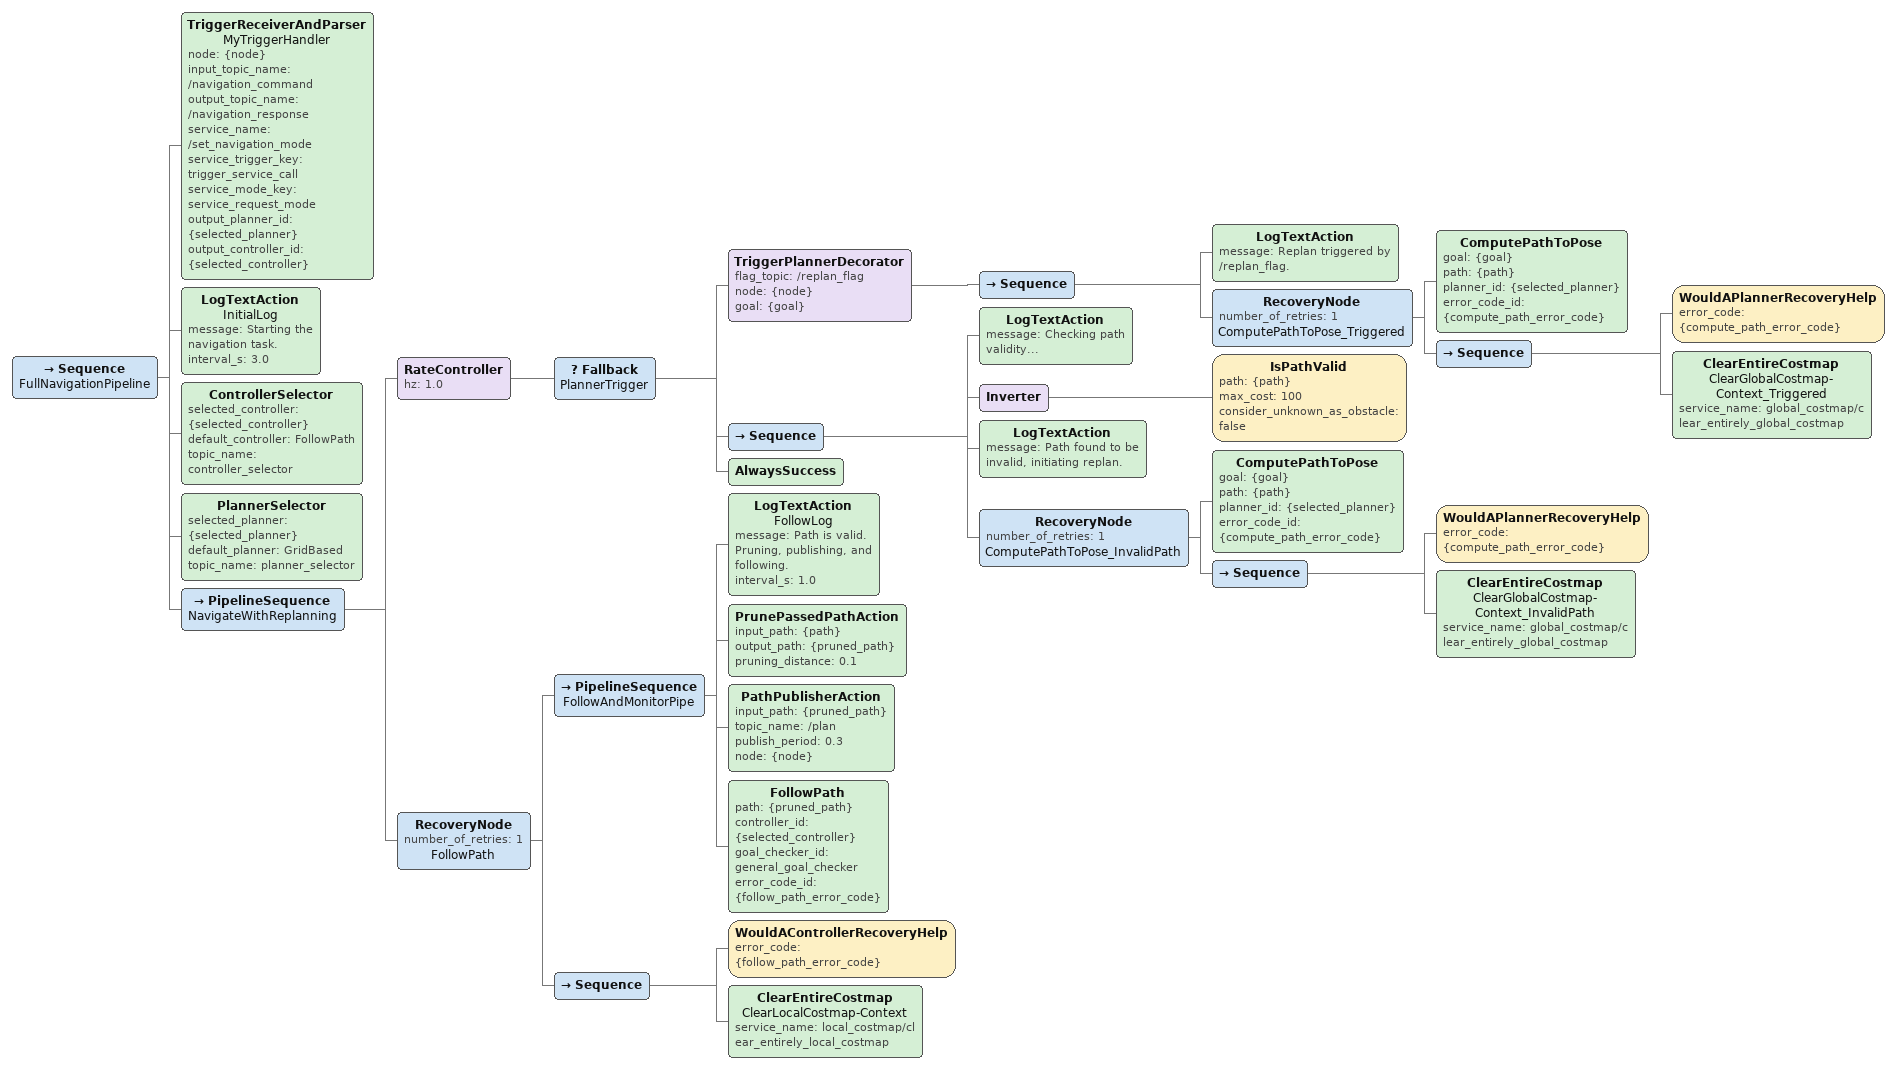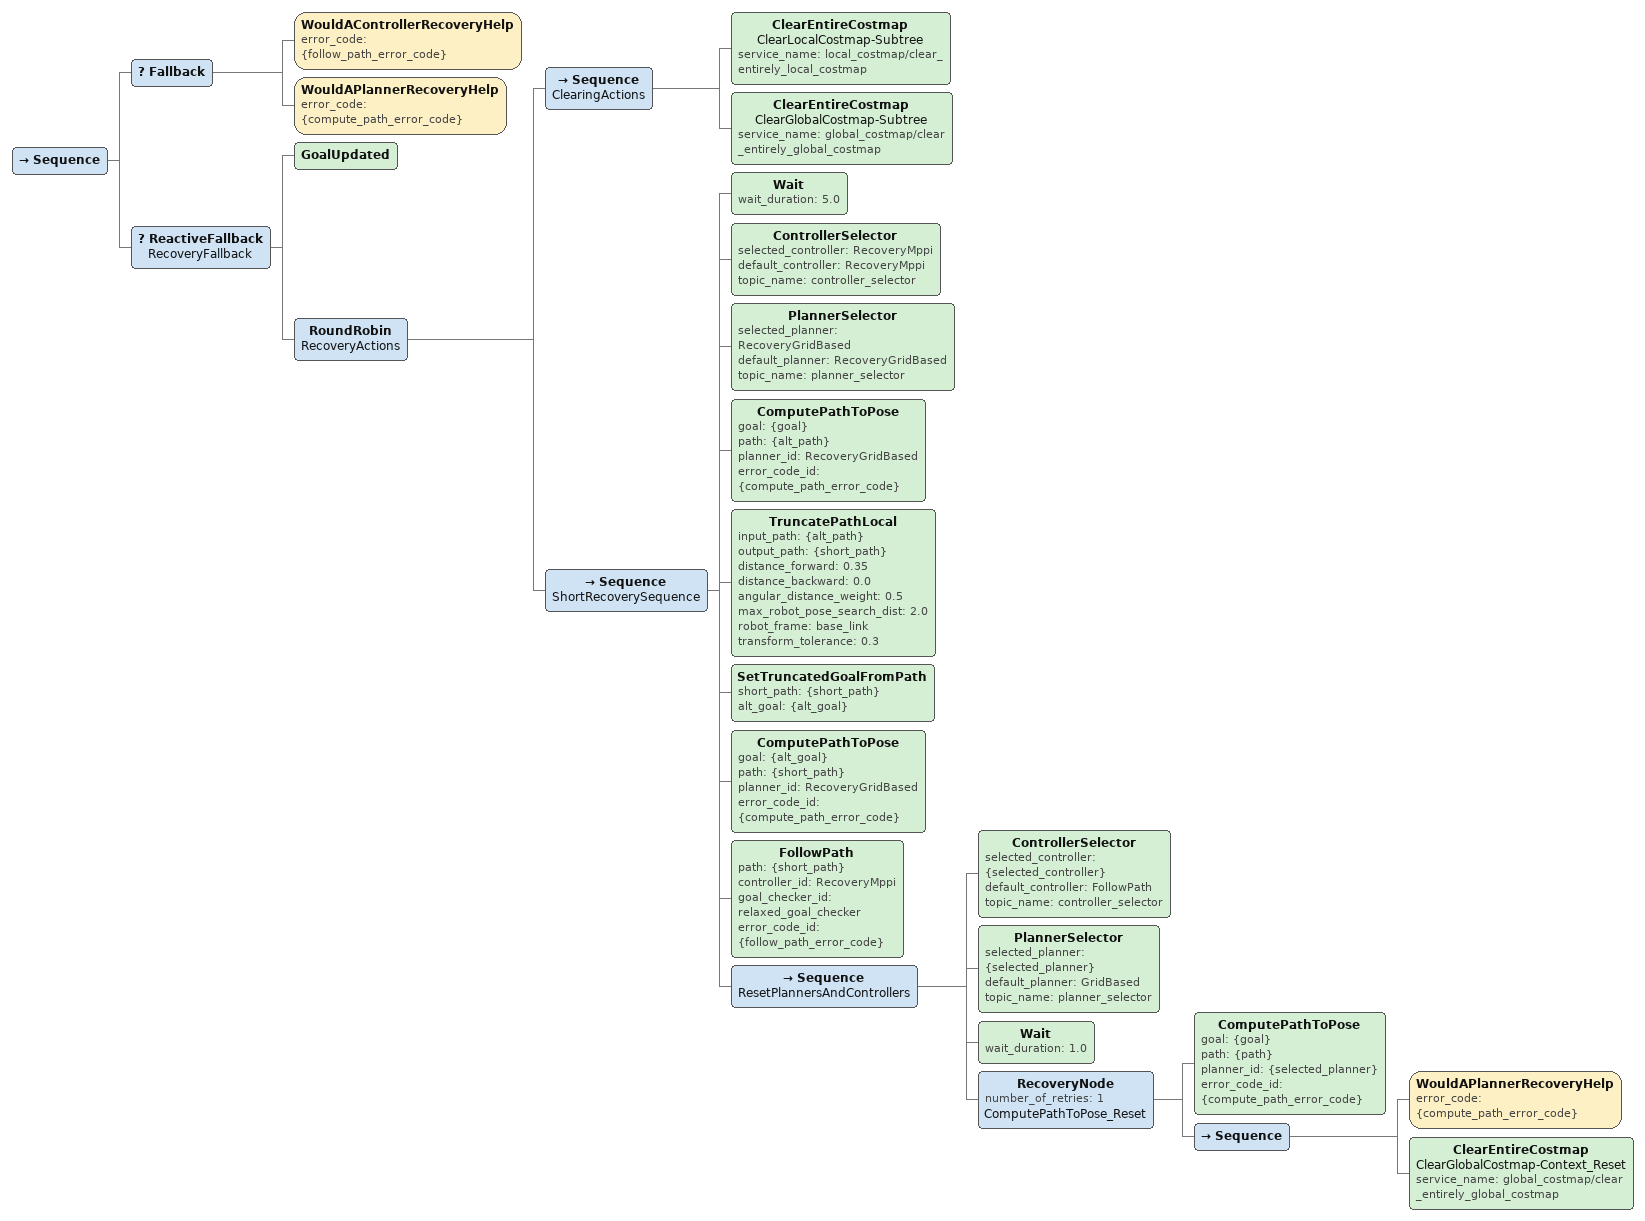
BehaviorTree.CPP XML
<Sequence name="FullNavigationPipeline">

  <TriggerReceiverAndParser name="MyTriggerHandler" node="{node}" input_topic_name="/navigation_command" output_topic_name="/navigation_response" service_name="/set_navigation_mode" service_trigger_key="trigger_service_call" service_mode_key="service_request_mode" output_planner_id="{selected_planner}" output_controller_id="{selected_controller}"/>

  <LogTextAction name="InitialLog" message="Starting the navigation task." interval_s="3.0"/>

  <ControllerSelector selected_controller="{selected_controller}" default_controller="FollowPath" topic_name="controller_selector"/>
  <PlannerSelector selected_planner="{selected_planner}" default_planner="GridBased" topic_name="planner_selector"/>

  <PipelineSequence name="NavigateWithReplanning">
    <RateController hz="1.0"> <Fallback name="PlannerTrigger">
        <TriggerPlannerDecorator flag_topic="/replan_flag" node="{node}" goal="{goal}">
          <Sequence>
            <LogTextAction message="Replan triggered by /replan_flag."/>
            <RecoveryNode number_of_retries="1" name="ComputePathToPose_Triggered">
              <ComputePathToPose goal="{goal}" path="{path}" planner_id="{selected_planner}" error_code_id="{compute_path_error_code}"/>
              <Sequence>
                <WouldAPlannerRecoveryHelp error_code="{compute_path_error_code}"/>
                <ClearEntireCostmap name="ClearGlobalCostmap-Context_Triggered" service_name="global_costmap/clear_entirely_global_costmap"/>
              </Sequence>
            </RecoveryNode>
          </Sequence>
        </TriggerPlannerDecorator>

        <Sequence>
          <LogTextAction message="Checking path validity..."/>
          <Inverter>
            <IsPathValid path="{path}" max_cost="100" consider_unknown_as_obstacle="false"/>
          </Inverter>
          <LogTextAction message="Path found to be invalid, initiating replan."/>
          <RecoveryNode number_of_retries="1" name="ComputePathToPose_InvalidPath">
            <ComputePathToPose goal="{goal}" path="{path}" planner_id="{selected_planner}" error_code_id="{compute_path_error_code}"/>
            <Sequence>
              <WouldAPlannerRecoveryHelp error_code="{compute_path_error_code}"/>
              <ClearEntireCostmap name="ClearGlobalCostmap-Context_InvalidPath" service_name="global_costmap/clear_entirely_global_costmap"/>
            </Sequence>
          </RecoveryNode>
        </Sequence>

        <AlwaysSuccess/>
      </Fallback>
    </RateController>

    <RecoveryNode number_of_retries="1" name="FollowPath">
      <PipelineSequence name="FollowAndMonitorPipe">
        <LogTextAction name="FollowLog" message="Path is valid. Pruning, publishing, and following." interval_s="1.0"/>

        <PrunePassedPathAction input_path="{path}" output_path="{pruned_path}" pruning_distance="0.1"/>

        <PathPublisherAction input_path="{pruned_path}" topic_name="/plan" publish_period="0.3" node="{node}"/>

        <FollowPath path="{pruned_path}" controller_id="{selected_controller}" goal_checker_id="general_goal_checker" error_code_id="{follow_path_error_code}"/>
      </PipelineSequence>
      <Sequence>
        <WouldAControllerRecoveryHelp error_code="{follow_path_error_code}"/>
        <ClearEntireCostmap name="ClearLocalCostmap-Context" service_name="local_costmap/clear_entirely_local_costmap"/>
      </Sequence>
    </RecoveryNode>
  </PipelineSequence>

</Sequence>

<Sequence>
  <Fallback>
    <WouldAControllerRecoveryHelp error_code="{follow_path_error_code}"/>
    <WouldAPlannerRecoveryHelp error_code="{compute_path_error_code}"/>
  </Fallback>
  <ReactiveFallback name="RecoveryFallback">
    <GoalUpdated/>
    <RoundRobin name="RecoveryActions">
      <Sequence name="ClearingActions">
        <ClearEntireCostmap name="ClearLocalCostmap-Subtree" service_name="local_costmap/clear_entirely_local_costmap"/>
        <ClearEntireCostmap name="ClearGlobalCostmap-Subtree" service_name="global_costmap/clear_entirely_global_costmap"/>
      </Sequence>

      <Sequence name="ShortRecoverySequence">
        <Wait wait_duration="5.0"/> <ControllerSelector selected_controller="RecoveryMppi" default_controller="RecoveryMppi" topic_name="controller_selector"/>
        <PlannerSelector selected_planner="RecoveryGridBased" default_planner="RecoveryGridBased" topic_name="planner_selector"/>

        <ComputePathToPose goal="{goal}" path="{alt_path}" planner_id="RecoveryGridBased" error_code_id="{compute_path_error_code}"/>

        <TruncatePathLocal input_path="{alt_path}" output_path="{short_path}" distance_forward="0.35" distance_backward="0.0" angular_distance_weight="0.5" max_robot_pose_search_dist="2.0" robot_frame="base_link" transform_tolerance="0.3"/>

        <SetTruncatedGoalFromPath short_path="{short_path}" alt_goal="{alt_goal}"/>
        <ComputePathToPose goal="{alt_goal}" path="{short_path}" planner_id="RecoveryGridBased" error_code_id="{compute_path_error_code}"/>

        <FollowPath path="{short_path}" controller_id="RecoveryMppi" goal_checker_id="relaxed_goal_checker" error_code_id="{follow_path_error_code}"/>

        <Sequence name="ResetPlannersAndControllers">
          <ControllerSelector selected_controller="{selected_controller}" default_controller="FollowPath" topic_name="controller_selector"/>
          <PlannerSelector selected_planner="{selected_planner}" default_planner="GridBased" topic_name="planner_selector"/>
          <Wait wait_duration="1.0"/>

         <RecoveryNode number_of_retries="1" name="ComputePathToPose_Reset">
           <ComputePathToPose goal="{goal}" path="{path}" planner_id="{selected_planner}" error_code_id="{compute_path_error_code}"/>
           <Sequence>
             <WouldAPlannerRecoveryHelp error_code="{compute_path_error_code}"/>
             <ClearEntireCostmap name="ClearGlobalCostmap-Context_Reset" service_name="global_costmap/clear_entirely_global_costmap"/>
           </Sequence>
         </RecoveryNode>
        </Sequence>
      </Sequence>

    </RoundRobin>
  </ReactiveFallback>
</Sequence>
